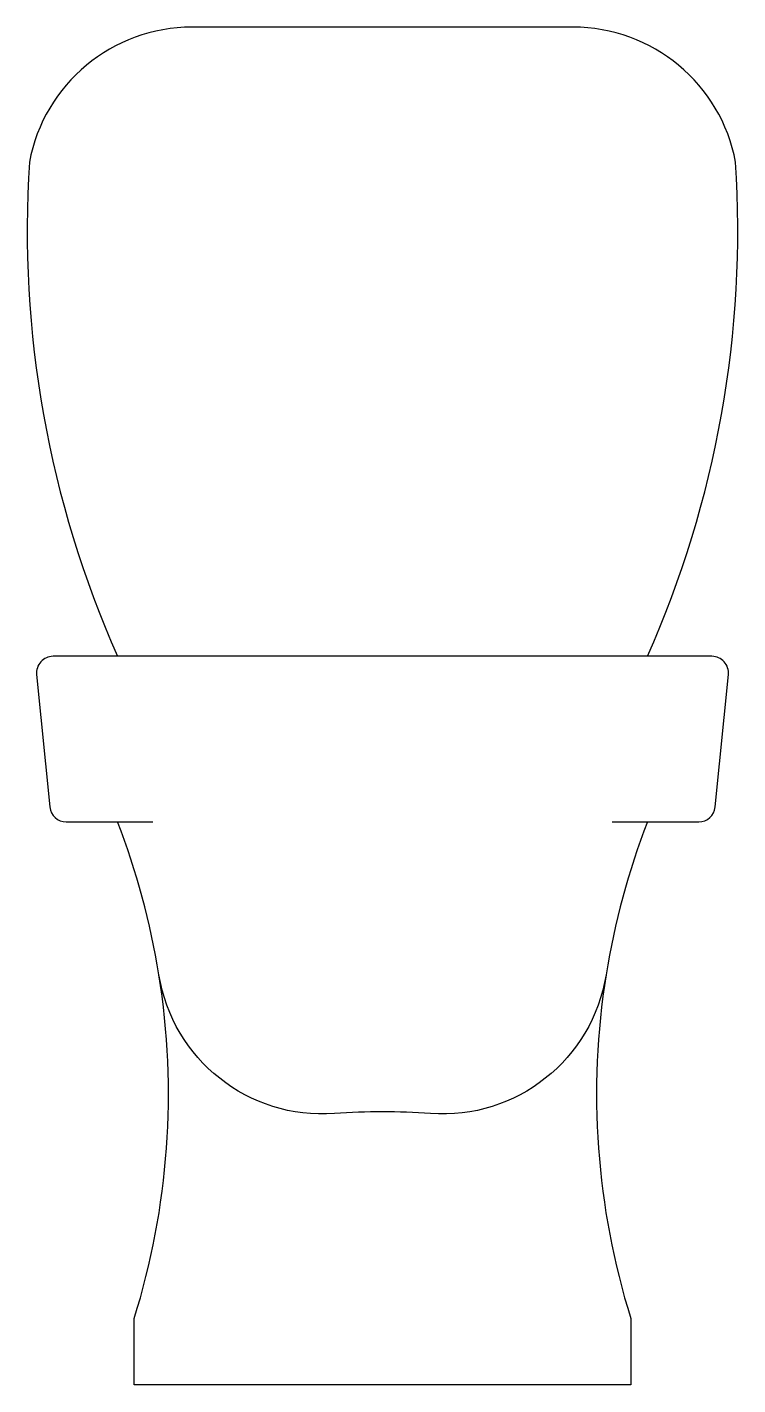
# Model space of a CAD drawing. Extents: x -0.215 to 0.215, y 0 to 0.82.
import ezdxf

# ---------------------------------------------------------------- set-up
doc = ezdxf.new("R2010")
doc.units = 0
doc.layers.add('SN', color=7, linetype='CONTINUOUS')

msp = doc.modelspace()

# ---------------------------------------------------------------- linework, layer by layer
at = {"layer": 'SN', "color": 0}
for p, q in [((0.19895, 0.44), (-0.19895, 0.44)), ((-0.2089, 0.429), (-0.2009, 0.349)), ((0.2009, 0.349), (0.2089, 0.429)), ((-0.19095, 0.34), (-0.13862, 0.34)), ((0.13862, 0.34), (0.19095, 0.34))]:
    msp.add_line(p, q, dxfattribs=at)
for points in [[(0.16, 0.44, 0.121118), (0.21328, 0.73846, 0.360827), (0.115, 0.82), (-0.115, 0.82, 0.360827), (-0.21328, 0.73846, 0.121118), (-0.16, 0.44)], [(0.16, 0.34, 0.052719), (0.13501, 0.24772, -0.389105), (0.02902, 0.16383, 0.036325), (-0.02902, 0.16383, -0.389105), (-0.13501, 0.24772, 0.052719), (-0.16, 0.34)], [(0.13501, 0.24772, 0.116075), (0.15, 0.04), (0.15, 0), (-0.15, 0), (-0.15, 0.04, 0.116075), (-0.13501, 0.24772, 0.116075)]]:
    msp.add_lwpolyline(points, format="xyb", dxfattribs=at)
for centre, start, end in [((-0.19895, 0.43), 90, 185.71059), ((0.19895, 0.43), 354.28941, 90), ((-0.19095, 0.35), 185.71059, 270), ((0.19095, 0.35), 270, 354.28941)]:
    msp.add_arc(centre, 0.01, start, end, dxfattribs=at)

doc.saveas('drawing.dxf')
